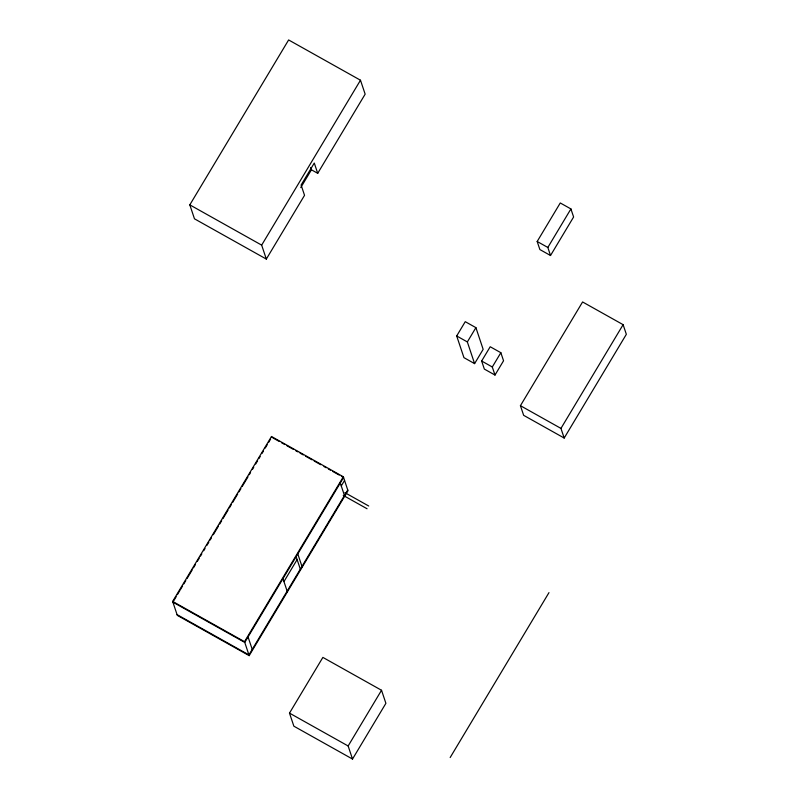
<?xml version="1.0" encoding="UTF-8"?>
<svg xmlns="http://www.w3.org/2000/svg" width="799" height="799" viewBox="0 0 799 799"><rect width="100%" height="100%" fill="white"/><g stroke="black" fill="none" stroke-linecap="round" stroke-linejoin="round"><path stroke-width="1.2" d="M317.712 173.323L314.277 163.046L301.103 185.038L304.539 195.316L266.327 259.076L194.477 218.816L189.812 204.864L288.629 39.95L360.479 80.22L365.153 94.162L317.712 173.323L311.43 169.797L310.661 167.51M266.327 259.076L261.663 245.133L360.479 80.22M300.764 187.595L311.43 169.797M172.654 601.427L271.48 436.504L343.33 476.773L347.994 490.716L249.178 655.639L177.318 615.37L172.654 601.427L244.514 641.687L249.178 655.639M176.199 596.663L172.904 602.156L244.754 642.426L343.58 477.512L341.403 476.284M177.398 594.656L180.035 590.241M180.604 589.302L182.601 585.967M183.81 583.949L185.807 580.623M187.016 578.596L192.209 569.937M193.438 567.889L195.405 564.593M197.283 561.467L199.251 558.181M200.489 556.104L201.817 553.907M203.705 550.751L205.013 548.563M206.911 545.397L208.859 542.141M210.117 540.044L211.425 537.867M213.323 534.691L218.467 526.112M219.745 523.984L221.673 520.768M222.951 518.631L228.085 510.062M229.353 507.944L231.291 504.708M232.559 502.601L237.712 494.002M238.961 491.904L240.918 488.648M242.167 486.561L247.98 476.863M249.258 474.726L250.546 472.579M252.474 469.373L253.752 467.225M255.68 464.009L257.608 460.803M258.886 458.656L260.174 456.519M262.022 453.433L263.38 451.165M265.228 448.079L267.226 444.733M268.514 442.596L270.621 439.07M244.514 641.687L343.33 476.773M283.945 581.592L297.128 559.6M341.263 485.942L344.559 480.449M347.755 489.987L248.928 654.9L177.078 614.631M456.688 335.96L465.248 321.677L475.904 327.65L483.155 349.343L474.596 363.625L463.949 357.652L456.688 335.96L467.345 341.932L474.596 363.625M467.345 341.932L475.904 327.65M537.178 241.488L560.269 202.966L570.915 208.929L573.612 216.988L550.521 255.51L539.874 249.548L537.178 241.488L547.834 247.46L550.521 255.51M547.834 247.46L570.915 208.929M481.647 361.028L490.206 346.746L500.853 352.709L503.55 360.768L494.99 375.051L484.344 369.078L481.647 361.028L492.294 366.991L494.99 375.051M492.294 366.991L500.853 352.709M289.488 713.117L322.876 657.397L381.532 690.266L385.897 703.33L352.509 759.05L293.862 726.181L289.488 713.117L348.144 745.986L352.509 759.05M520.429 405.692L582.591 301.962L623.12 324.674L626.346 334.312L564.184 438.042L523.655 415.33L520.429 405.692L560.958 428.404L564.184 438.042M348.144 745.986L381.532 690.266M560.958 428.404L623.12 324.674M450.167 757.532L548.983 592.618M189.812 204.864L261.663 245.133M272.809 437.852L279.34 441.507M281.518 442.736L284.784 444.564M286.961 445.782L293.493 449.447M295.67 450.666L297.847 451.884M300.024 453.103L303.29 454.931M305.468 456.159L312 459.815M314.177 461.033L320.709 464.698M323.975 466.526L326.152 467.745M328.329 468.963L330.506 470.192M332.684 471.41L339.225 475.065M344.888 492.653L368.719 506.007M343.24 495.4L367.071 508.753M340.284 483.005L344.699 496.219M271.48 436.504L271.72 437.243M297.787 553.917L302.212 567.13M296.139 556.663L300.564 569.877M282.966 578.656L287.39 591.869M248.05 636.923L252.474 650.136"/></g></svg>
